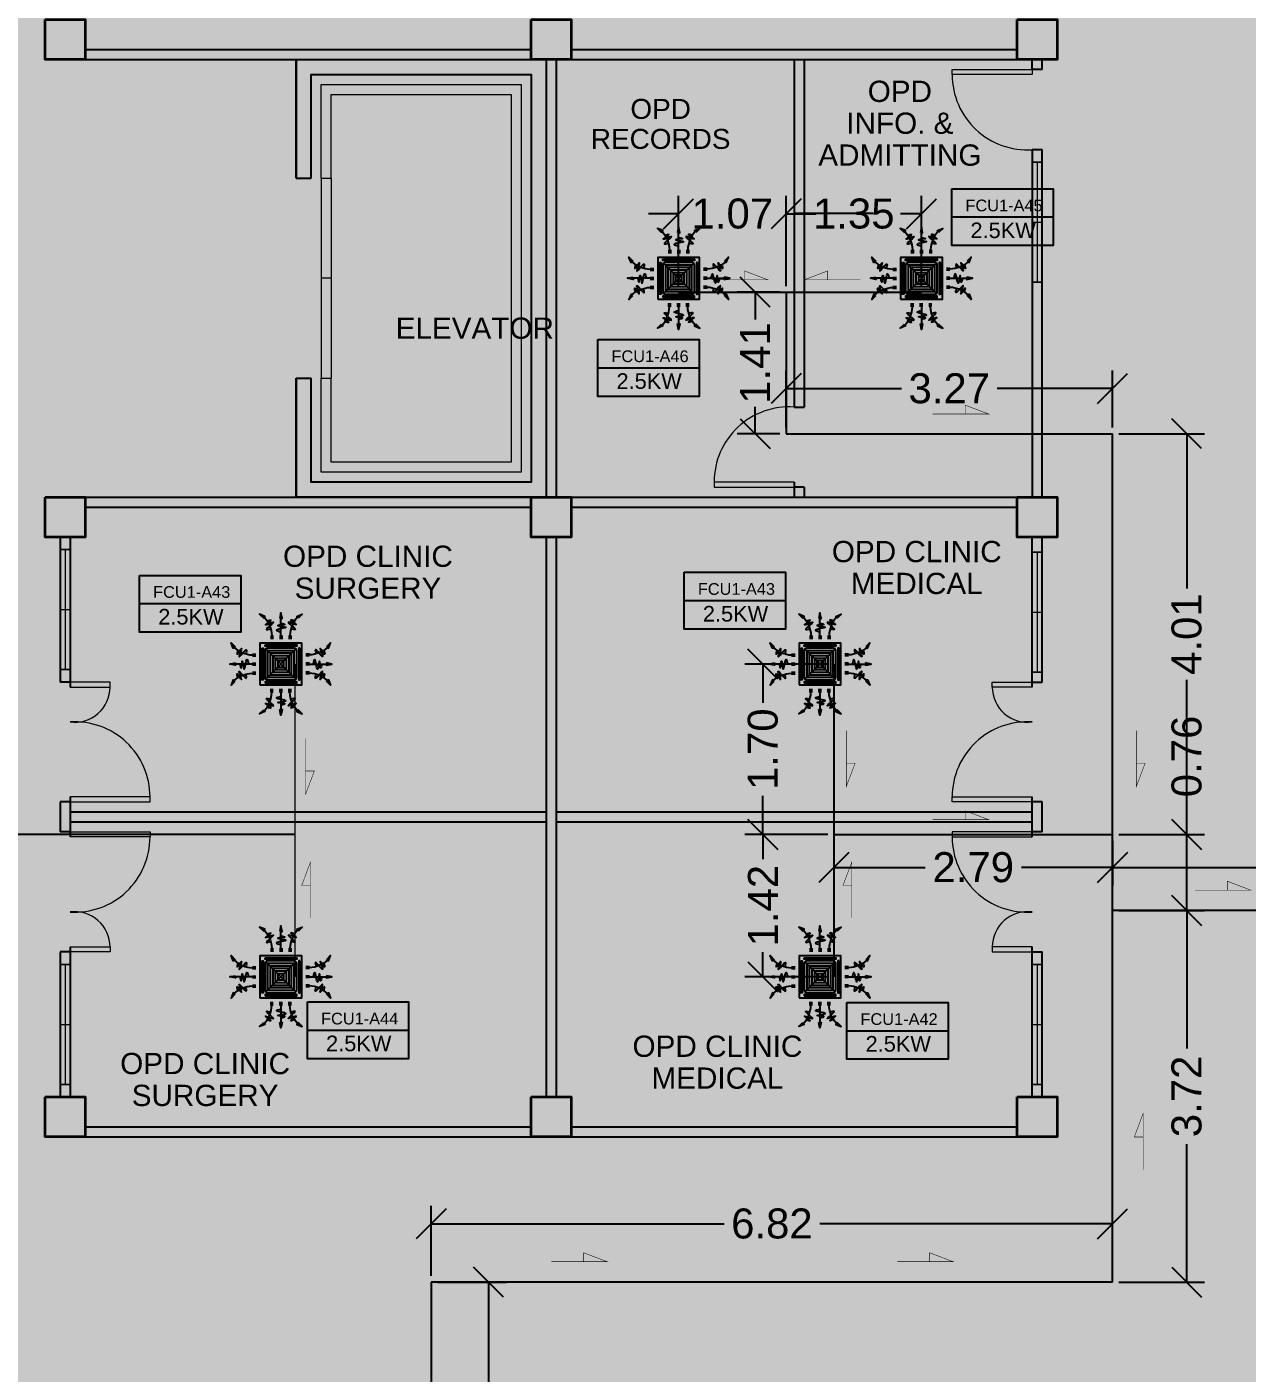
# Model space of a CAD drawing. Header units: millimetres. Extents: x -60 to 576, y -39 to 287.
# Drawn here: x 150.15 to 162.36, y 113.23 to 126.69 of the extents above; entities that cross this region are included whole.
import ezdxf

# ---------------------------------------------------------------- set-up
doc = ezdxf.new("R2010")
doc.units = ezdxf.units.MM
doc.header["$MEASUREMENT"] = 0
for name, color, linetype in [('AIR', 7, 'Continuous'), ('AIR-00', 7, 'Continuous'), ('AIR-01', 7, 'Continuous'), ('AIR-02', 7, 'Continuous'), ('AIR-04', 7, 'Continuous'), ('DRAIN PIPE', 7, 'Continuous'), ('fcu drain', 7, 'Continuous'), ('label', 7, 'Continuous'), ('Legends', 7, 'Continuous'), ('M-AC-TEXT', 7, 'Continuous')]:
    doc.layers.add(name, color=color, linetype=linetype)
doc.styles.add('ar-dim-axis', font='romans.shx', dxfattribs={"width": 0.8})
doc.styles.add('OIP FONT', font='GOTHIC.TTF', dxfattribs={"height": 150})
doc.styles.get("Standard").update_dxf_attribs({"font": 'arial.ttf'})
doc.styles.add('SWISSLT175', font='swissl.ttf', dxfattribs={"height": 0.175})
doc.dimstyles.new('ar-dim-axis', dxfattribs={"dimtxt": 350, "dimasz": 250, "dimexe": 75, "dimexo": 75, "dimgap": 200, "dimtad": 1, "dimdec": 0, "dimzin": 12, "dimdsep": 46, "dimtxsty": 'ar-dim-axis', "dimblk": 'ARCHTICK', "dimcen": 120, "dimclrd": 11, "dimclre": 8, "dimclrt": 4, "dimadec": 0, "dimazin": 3, "dimtm": 1, "dimtfac": 1, "dimtdec": 0, "dimtix": 1, "dimtmove": 2, "dimatfit": 3, "dimldrblk": 'ARCHTICK', "dimfxl": 1, "dimtolj": 1, "dimtzin": 0, "dimarcsym": 1})
doc.dimstyles.new('Copy of dimension', dxfattribs={"dimtxt": 0.3, "dimasz": 0.3, "dimexe": 0.18, "dimexo": 0.0625, "dimgap": 0.09, "dimtad": 0, "dimzin": 0, "dimdsep": 46, "dimtxsty": 'Standard', "dimblk": 'OBLIQUE', "dimcen": 0.09, "dimclrd": 256, "dimclre": 256, "dimclrt": 256, "dimadec": 0, "dimazin": 0, "dimtfac": 1, "dimtofl": 0, "dimtmove": 0, "dimatfit": 3, "dimldrblk": 'OBLIQUE', "dimfxl": 1, "dimtolj": 1, "dimtzin": 0, "dimarcsym": 0})

# ---------------------------------------------------------------- blocks, each defined once
blk = doc.blocks.new('_ARCHTICK')
at = {"color": 0, "linetype": 'ByBlock', "const_width": 0.15}
blk.add_lwpolyline([(-0.5, -0.5), (0.5, 0.5)], dxfattribs=at)
blk = doc.blocks.new('FCU-13000P (CASSETTE SPLIT)')
at = {"layer": 'AIR-00', "ltscale": 3}
for p, q in [((0, 0.523), (0, 1)), ((-0.193, 0.558), (-0.193, 0.487)), ((-0.162, 0.558), (-0.162, 0.487)), ((-0.016, 0.558), (-0.016, 0.487)), ((0.016, 0.558), (0.016, 0.487)), ((0.162, 0.558), (0.162, 0.487)), ((0.193, 0.558), (0.193, 0.487)), ((-0.523, 0), (-1, 0)), ((-0.558, 0.193), (-0.487, 0.193)), ((-0.558, 0.162), (-0.487, 0.162)), ((-0.558, 0.016), (-0.487, 0.016)), ((0.558, 0.193), (0.487, 0.193)), ((0.558, 0.162), (0.487, 0.162)), ((0.558, 0.016), (0.487, 0.016)), ((0.523, 0), (1, 0)), ((-0.558, -0.016), (-0.487, -0.016)), ((-0.558, -0.162), (-0.487, -0.162)), ((-0.558, -0.193), (-0.487, -0.193)), ((0.558, -0.016), (0.487, -0.016)), ((0.558, -0.162), (0.487, -0.162)), ((0.558, -0.193), (0.487, -0.193)), ((-0.193, -0.558), (-0.193, -0.487)), ((-0.162, -0.558), (-0.162, -0.487)), ((-0.016, -0.558), (-0.016, -0.487)), ((0, -0.523), (0, -1)), ((0.016, -0.558), (0.016, -0.487)), ((0.162, -0.558), (0.162, -0.487)), ((0.193, -0.558), (0.193, -0.487))]:
    blk.add_line(p, q, dxfattribs=at)
at = {"layer": 'AIR-00'}
for p, q in [((0.295, -0.295), (-0.295, 0.295)), ((0.295, 0.295), (-0.295, -0.295))]:
    blk.add_line(p, q, dxfattribs=at)
at = {"layer": 'AIR-00', "ltscale": 3}
for points in [[(-0.335, 0.895), (-0.311, 0.932), (-0.416, 0.973)], [(-0.022, 0.89), (0.022, 0.89), (0, 1)], [(0.335, 0.895), (0.311, 0.932), (0.416, 0.973)], [(-0.895, 0.335), (-0.932, 0.311), (-0.973, 0.416)], [(0.895, 0.335), (0.932, 0.311), (0.973, 0.416)], [(-0.89, 0.022), (-0.89, -0.022), (-1, 0)], [(0.89, 0.022), (0.89, -0.022), (1, 0)], [(-0.895, -0.335), (-0.932, -0.311), (-0.973, -0.416)], [(0.895, -0.335), (0.932, -0.311), (0.973, -0.416)], [(-0.335, -0.895), (-0.311, -0.932), (-0.416, -0.973)], [(-0.022, -0.89), (0.022, -0.89), (0, -1)], [(0.335, -0.895), (0.311, -0.932), (0.416, -0.973)]]:
    blk.add_lwpolyline(points, close=True, dxfattribs=at)
at = {"layer": 'AIR-00'}
for points in [[(-0.323, 0.914, -0.171809), (-0.178, 0.558), (-0.178, 0.522)], [(0.323, 0.914, 0.171809), (0.178, 0.558), (0.178, 0.522)], [(-0.914, 0.323, 0.171809), (-0.558, 0.178), (-0.522, 0.178)], [(0.914, 0.323, -0.171809), (0.558, 0.178), (0.522, 0.178)], [(-0.914, -0.323, -0.171809), (-0.558, -0.178), (-0.522, -0.178)], [(0.914, -0.323, 0.171809), (0.558, -0.178), (0.522, -0.178)], [(-0.323, -0.914, 0.171809), (-0.178, -0.558), (-0.178, -0.522)], [(0.323, -0.914, -0.171809), (0.178, -0.558), (0.178, -0.522)]]:
    blk.add_lwpolyline(points, format="xyb", dxfattribs=at)
for points in [[(-0.26, -0.26), (0.26, -0.26), (0.26, 0.26), (-0.26, 0.26)], [(-0.21, -0.21), (0.21, -0.21), (0.21, 0.21), (-0.21, 0.21)], [(-0.16, -0.16), (0.16, -0.16), (0.16, 0.16), (-0.16, 0.16)], [(-0.11, -0.11), (0.11, -0.11), (0.11, 0.11), (-0.11, 0.11)], [(-0.06, -0.06), (0.06, -0.06), (0.06, 0.06), (-0.06, 0.06)]]:
    blk.add_lwpolyline(points, close=True, dxfattribs=at)
at = {"layer": 'AIR-00', "ltscale": 3}
for points in [[(-0.268, 0.84), (-0.231, 0.852), (-0.134, 0.882), (-0.422, 0.704), (0.005, 0.903), (-0.358, 0.645), (-0.239, 0.678), (-0.199, 0.69)], [(0.268, 0.84), (0.231, 0.852), (0.134, 0.882), (0.422, 0.704), (-0.005, 0.903), (0.358, 0.645), (0.239, 0.678), (0.199, 0.69)], [(-0.84, 0.268), (-0.852, 0.231), (-0.882, 0.134), (-0.704, 0.422), (-0.903, -0.005), (-0.645, 0.358), (-0.678, 0.239), (-0.69, 0.199)], [(0.84, 0.268), (0.852, 0.231), (0.882, 0.134), (0.704, 0.422), (0.903, -0.005), (0.645, 0.358), (0.678, 0.239), (0.69, 0.199)], [(-0.84, -0.268), (-0.852, -0.231), (-0.882, -0.134), (-0.704, -0.422), (-0.903, 0.005), (-0.645, -0.358), (-0.678, -0.239), (-0.69, -0.199)], [(0.84, -0.268), (0.852, -0.231), (0.882, -0.134), (0.704, -0.422), (0.903, 0.005), (0.645, -0.358), (0.678, -0.239), (0.69, -0.199)], [(-0.268, -0.84), (-0.231, -0.852), (-0.134, -0.882), (-0.422, -0.704), (0.005, -0.903), (-0.358, -0.645), (-0.239, -0.678), (-0.199, -0.69)], [(0.268, -0.84), (0.231, -0.852), (0.134, -0.882), (0.422, -0.704), (-0.005, -0.903), (0.358, -0.645), (0.239, -0.678), (0.199, -0.69)]]:
    blk.add_open_spline(points, degree=3, knots=[0.0032834, 0.0032834, 0.0032834, 0.0032834, 0.0712567, 0.1924075, 0.3347111, 0.5062145, 0.5813292, 0.5813292, 0.5813292, 0.5813292], dxfattribs=at)
for points in [[(0, 0.8), (0.077, 0.776), (-0.058, 0.755), (0.098, 0.718), (-0.087, 0.663), (0, 0.631)], [(-0.8, 0), (-0.776, -0.077), (-0.755, 0.058), (-0.718, -0.098), (-0.663, 0.087), (-0.631, 0)], [(0.8, 0), (0.776, -0.077), (0.755, 0.058), (0.718, -0.098), (0.663, 0.087), (0.631, 0)], [(0, -0.8), (0.077, -0.776), (-0.058, -0.755), (0.098, -0.718), (-0.087, -0.663), (0, -0.631)]]:
    blk.add_spline(points, degree=3, dxfattribs=at)
for points in [[(-0.416, 0.973), (-0.335, 0.895), (-0.311, 0.932)], [(0, 1), (-0.022, 0.89), (0.022, 0.89)], [(0.416, 0.973), (0.335, 0.895), (0.311, 0.932)], [(-0.973, 0.416), (-0.895, 0.335), (-0.932, 0.311)], [(0.973, 0.416), (0.895, 0.335), (0.932, 0.311)], [(-1, 0), (-0.89, 0.022), (-0.89, -0.022)], [(1, 0), (0.89, 0.022), (0.89, -0.022)], [(-0.973, -0.416), (-0.895, -0.335), (-0.932, -0.311)], [(0.973, -0.416), (0.895, -0.335), (0.932, -0.311)], [(-0.416, -0.973), (-0.335, -0.895), (-0.311, -0.932)], [(0, -1), (-0.022, -0.89), (0.022, -0.89)], [(0.416, -0.973), (0.335, -0.895), (0.311, -0.932)]]:
    blk.add_solid(points, dxfattribs=at)
at = {"layer": 'AIR-01'}
for points in [[(-0.373, 0.31), (-0.348, 0.31), (-0.348, -0.31), (-0.373, -0.31)], [(-0.31, 0.372), (0.31, 0.372), (0.31, 0.348), (-0.31, 0.348)], [(0.372, 0.31), (0.348, 0.31), (0.348, -0.31), (0.372, -0.31)], [(-0.31, -0.373), (0.31, -0.373), (0.31, -0.348), (-0.31, -0.348)]]:
    blk.add_lwpolyline(points, close=True, dxfattribs=at)
at = {"layer": 'AIR-02'}
blk.add_lwpolyline([(-0.26, -0.31), (0.26, -0.31, 0.414214), (0.31, -0.26), (0.31, 0.26, 0.414214), (0.26, 0.31), (-0.26, 0.31, 0.414214), (-0.31, 0.26), (-0.31, -0.26, 0.414214)], format="xyb", close=True, dxfattribs=at)
at = {"layer": 'AIR-04'}
blk.add_lwpolyline([(-0.41, -0.41), (0.41, -0.41), (0.41, 0.41), (-0.41, 0.41)], close=True, dxfattribs=at)
blk = doc.blocks.new('_Oblique')
at = {"color": 0, "linetype": 'ByBlock', "lineweight": -2}
blk.add_line((-0.5, -0.5), (0.5, 0.5), dxfattribs=at)
blk = doc.blocks.new('*D61')
at = {"lineweight": -2, "transparency": 16777216}
for p, q in [((154.26, 114.136), (154.951, 114.136)), ((154.771, 114.136), (154.771, 112.913)), ((154.771, 110.732), (154.771, 111.955)), ((154.26, 110.732), (154.951, 110.732))]:
    blk.add_line(p, q, dxfattribs=at)
at = {"layer": 'Defpoints', "color": 0, "transparency": 16777216}
for p in [(154.197, 114.136), (154.771, 114.136), (154.197, 110.732)]:
    blk.add_point(p, dxfattribs=at)
at = {"lineweight": -2, "transparency": 16777216, "xscale": 0.3, "yscale": 0.3, "zscale": 0.3}
for p, rotation in [((154.771, 114.136), 90), ((154.771, 110.732), 270)]:
    blk.add_blockref('_Oblique', p, dxfattribs=dict(at, rotation=rotation))
at = {"transparency": 16777216, "insert": (154.771, 112.434), "char_height": 0.3, "attachment_point": 5, "rotation": 90}
blk.add_mtext('\\A1;3.40', dxfattribs=at)
blk = doc.blocks.new('*D62')
at = {"lineweight": -2, "transparency": 16777216}
for p, q in [((154.197, 114.199), (154.197, 114.902)), ((161.013, 114.199), (161.013, 114.902)), ((154.197, 114.722), (157.126, 114.722)), ((161.013, 114.722), (158.084, 114.722))]:
    blk.add_line(p, q, dxfattribs=at)
at = {"layer": 'Defpoints', "color": 0, "transparency": 16777216}
for p in [(161.013, 114.722), (154.197, 114.136), (161.013, 114.136)]:
    blk.add_point(p, dxfattribs=at)
at = {"lineweight": -2, "transparency": 16777216, "xscale": 0.3, "yscale": 0.3, "zscale": 0.3, "rotation": 180}
blk.add_blockref('_Oblique', (154.197, 114.722), dxfattribs=at)
at = {"lineweight": -2, "transparency": 16777216, "xscale": 0.3, "yscale": 0.3, "zscale": 0.3}
blk.add_blockref('_Oblique', (161.013, 114.722), dxfattribs=at)
at = {"transparency": 16777216, "insert": (157.605, 114.722), "char_height": 0.3, "attachment_point": 5}
blk.add_mtext('\\A1;6.82', dxfattribs=at)
blk = doc.blocks.new('*D63')
at = {"lineweight": -2, "transparency": 16777216}
for p, q in [((161.075, 117.854), (161.934, 117.854)), ((161.754, 117.854), (161.754, 116.473)), ((161.754, 114.136), (161.754, 115.517)), ((161.075, 114.136), (161.934, 114.136))]:
    blk.add_line(p, q, dxfattribs=at)
at = {"layer": 'Defpoints', "color": 0, "transparency": 16777216}
for p in [(161.013, 117.854), (161.754, 117.854), (161.013, 114.136)]:
    blk.add_point(p, dxfattribs=at)
at = {"lineweight": -2, "transparency": 16777216, "xscale": 0.3, "yscale": 0.3, "zscale": 0.3}
for p, rotation in [((161.754, 117.854), 90), ((161.754, 114.136), 270)]:
    blk.add_blockref('_Oblique', p, dxfattribs=dict(at, rotation=rotation))
at = {"transparency": 16777216, "insert": (161.754, 115.995), "char_height": 0.3, "attachment_point": 5, "rotation": 90}
blk.add_mtext('\\A1;3.72', dxfattribs=at)
blk = doc.blocks.new('*D64')
at = {"lineweight": -2, "transparency": 16777216}
for p, q in [((161.013, 117.916), (161.013, 118.466)), ((166.305, 117.916), (166.305, 118.466)), ((161.013, 118.286), (163.179, 118.286)), ((166.305, 118.286), (164.139, 118.286))]:
    blk.add_line(p, q, dxfattribs=at)
at = {"layer": 'Defpoints', "color": 0, "transparency": 16777216}
for p in [(166.305, 118.286), (161.013, 117.854), (166.305, 117.854)]:
    blk.add_point(p, dxfattribs=at)
at = {"lineweight": -2, "transparency": 16777216, "xscale": 0.3, "yscale": 0.3, "zscale": 0.3, "rotation": 180}
blk.add_blockref('_Oblique', (161.013, 118.286), dxfattribs=at)
at = {"lineweight": -2, "transparency": 16777216, "xscale": 0.3, "yscale": 0.3, "zscale": 0.3}
blk.add_blockref('_Oblique', (166.305, 118.286), dxfattribs=at)
at = {"transparency": 16777216, "insert": (163.659, 118.286), "char_height": 0.3, "attachment_point": 5}
blk.add_mtext('\\A1;5.29', dxfattribs=at)
blk = doc.blocks.new('*D65')
at = {"lineweight": -2, "transparency": 16777216}
for p, q in [((161.754, 118.615), (161.754, 118.915)), ((161.075, 118.615), (161.934, 118.615)), ((161.754, 117.854), (161.754, 118.615)), ((161.075, 117.854), (161.934, 117.854))]:
    blk.add_line(p, q, dxfattribs=at)
at = {"layer": 'Defpoints', "color": 0, "transparency": 16777216}
for p in [(161.013, 118.615), (161.754, 118.615), (161.013, 117.854)]:
    blk.add_point(p, dxfattribs=at)
at = {"lineweight": -2, "transparency": 16777216, "xscale": 0.3, "yscale": 0.3, "zscale": 0.3}
for p, rotation in [((161.754, 118.615), 90), ((161.754, 117.854), 270)]:
    blk.add_blockref('_Oblique', p, dxfattribs=dict(at, rotation=rotation))
at = {"transparency": 16777216, "insert": (161.754, 119.395), "char_height": 0.3, "attachment_point": 5, "rotation": 90}
blk.add_mtext('\\A1;0.76', dxfattribs=at)
blk = doc.blocks.new('*D66')
at = {"lineweight": -2, "transparency": 16777216}
for p, q in [((161.075, 122.624), (161.934, 122.624)), ((161.754, 122.624), (161.754, 121.076)), ((161.754, 118.615), (161.754, 120.163)), ((161.075, 118.615), (161.934, 118.615))]:
    blk.add_line(p, q, dxfattribs=at)
at = {"layer": 'Defpoints', "color": 0, "transparency": 16777216}
for p in [(161.013, 122.624), (161.754, 122.624), (161.013, 118.615)]:
    blk.add_point(p, dxfattribs=at)
at = {"lineweight": -2, "transparency": 16777216, "xscale": 0.3, "yscale": 0.3, "zscale": 0.3}
for p, rotation in [((161.754, 122.624), 90), ((161.754, 118.615), 270)]:
    blk.add_blockref('_Oblique', p, dxfattribs=dict(at, rotation=rotation))
at = {"transparency": 16777216, "insert": (161.754, 120.619), "char_height": 0.3, "attachment_point": 5, "rotation": 90}
blk.add_mtext('\\A1;4.01', dxfattribs=at)
blk = doc.blocks.new('*D67')
at = {"lineweight": -2, "transparency": 16777216}
for p, q in [((158.226, 118.553), (158.226, 118.106)), ((161.013, 118.553), (161.013, 118.106)), ((158.226, 118.286), (159.137, 118.286)), ((161.013, 118.286), (160.102, 118.286))]:
    blk.add_line(p, q, dxfattribs=at)
at = {"layer": 'Defpoints', "color": 0, "transparency": 16777216}
for p in [(158.226, 118.615), (161.013, 118.615), (158.226, 118.286)]:
    blk.add_point(p, dxfattribs=at)
at = {"lineweight": -2, "transparency": 16777216, "xscale": 0.3, "yscale": 0.3, "zscale": 0.3, "rotation": 180}
blk.add_blockref('_Oblique', (158.226, 118.286), dxfattribs=at)
at = {"lineweight": -2, "transparency": 16777216, "xscale": 0.3, "yscale": 0.3, "zscale": 0.3}
blk.add_blockref('_Oblique', (161.013, 118.286), dxfattribs=at)
at = {"transparency": 16777216, "insert": (159.619, 118.286), "char_height": 0.3, "attachment_point": 5}
blk.add_mtext('\\A1;2.79', dxfattribs=at)
blk = doc.blocks.new('*D68')
at = {"lineweight": -2, "transparency": 16777216}
for p, q in [((158.164, 118.615), (157.335, 118.615)), ((157.515, 118.615), (157.515, 118.367)), ((157.515, 117.191), (157.515, 117.439)), ((158.164, 117.191), (157.335, 117.191))]:
    blk.add_line(p, q, dxfattribs=at)
at = {"layer": 'Defpoints', "color": 0, "transparency": 16777216}
for p in [(157.515, 118.615), (158.226, 118.615), (158.226, 117.191)]:
    blk.add_point(p, dxfattribs=at)
at = {"lineweight": -2, "transparency": 16777216, "xscale": 0.3, "yscale": 0.3, "zscale": 0.3}
for p, rotation in [((157.515, 118.615), 90), ((157.515, 117.191), 270)]:
    blk.add_blockref('_Oblique', p, dxfattribs=dict(at, rotation=rotation))
at = {"transparency": 16777216, "insert": (157.515, 117.903), "char_height": 0.3, "attachment_point": 5, "rotation": 90}
blk.add_mtext('\\A1;1.42', dxfattribs=at)
blk = doc.blocks.new('*D69')
at = {"lineweight": -2, "transparency": 16777216}
for p, q in [((158.164, 120.32), (157.335, 120.32)), ((157.515, 120.32), (157.515, 119.933)), ((157.515, 118.615), (157.515, 119.003)), ((158.164, 118.615), (157.335, 118.615))]:
    blk.add_line(p, q, dxfattribs=at)
at = {"layer": 'Defpoints', "color": 0, "transparency": 16777216}
for p in [(157.515, 120.32), (158.226, 120.32), (158.226, 118.615)]:
    blk.add_point(p, dxfattribs=at)
at = {"lineweight": -2, "transparency": 16777216, "xscale": 0.3, "yscale": 0.3, "zscale": 0.3}
for p, rotation in [((157.515, 120.32), 90), ((157.515, 118.615), 270)]:
    blk.add_blockref('_Oblique', p, dxfattribs=dict(at, rotation=rotation))
at = {"transparency": 16777216, "insert": (157.515, 119.468), "char_height": 0.3, "attachment_point": 5, "rotation": 90}
blk.add_mtext('\\A1;1.70', dxfattribs=at)
blk = doc.blocks.new('*D98')
at = {"lineweight": -2, "transparency": 16777216}
for p, q in [((157.746, 122.686), (157.746, 123.256)), ((161.013, 122.686), (161.013, 123.256)), ((157.746, 123.076), (158.9, 123.076)), ((161.013, 123.076), (159.859, 123.076))]:
    blk.add_line(p, q, dxfattribs=at)
at = {"layer": 'Defpoints', "color": 0, "transparency": 16777216}
for p in [(157.746, 123.076), (157.746, 122.624), (161.013, 122.624)]:
    blk.add_point(p, dxfattribs=at)
at = {"lineweight": -2, "transparency": 16777216, "xscale": 0.3, "yscale": 0.3, "zscale": 0.3, "rotation": 180}
blk.add_blockref('_Oblique', (157.746, 123.076), dxfattribs=at)
at = {"lineweight": -2, "transparency": 16777216, "xscale": 0.3, "yscale": 0.3, "zscale": 0.3}
blk.add_blockref('_Oblique', (161.013, 123.076), dxfattribs=at)
at = {"transparency": 16777216, "insert": (159.379, 123.076), "char_height": 0.3, "attachment_point": 5}
blk.add_mtext('\\A1;3.27', dxfattribs=at)
blk = doc.blocks.new('*D99')
at = {"lineweight": -2, "transparency": 16777216}
for p, q in [((157.684, 124.038), (157.257, 124.038)), ((157.437, 124.038), (157.437, 123.767)), ((157.437, 122.624), (157.437, 122.894)), ((157.684, 122.624), (157.257, 122.624))]:
    blk.add_line(p, q, dxfattribs=at)
at = {"layer": 'Defpoints', "color": 0, "transparency": 16777216}
for p in [(157.437, 124.038), (157.746, 124.038), (157.746, 122.624)]:
    blk.add_point(p, dxfattribs=at)
at = {"lineweight": -2, "transparency": 16777216, "xscale": 0.3, "yscale": 0.3, "zscale": 0.3}
for p, rotation in [((157.437, 124.038), 90), ((157.437, 122.624), 270)]:
    blk.add_blockref('_Oblique', p, dxfattribs=dict(at, rotation=rotation))
at = {"transparency": 16777216, "insert": (157.437, 123.331), "char_height": 0.3, "attachment_point": 5, "rotation": 90}
blk.add_mtext('\\A1;1.41', dxfattribs=at)
blk = doc.blocks.new('*D100')
at = {"lineweight": -2, "transparency": 16777216}
for p, q in [((156.672, 124.107), (156.672, 125.004)), ((157.746, 124.1), (157.746, 125.004)), ((156.672, 124.824), (156.372, 124.824)), ((157.746, 124.824), (158.046, 124.824))]:
    blk.add_line(p, q, dxfattribs=at)
at = {"layer": 'Defpoints', "color": 0, "transparency": 16777216}
for p in [(156.672, 124.824), (156.672, 124.045), (157.746, 124.038)]:
    blk.add_point(p, dxfattribs=at)
at = {"lineweight": -2, "transparency": 16777216, "xscale": 0.3, "yscale": 0.3, "zscale": 0.3}
blk.add_blockref('_Oblique', (156.672, 124.824), dxfattribs=at)
at = {"lineweight": -2, "transparency": 16777216, "xscale": 0.3, "yscale": 0.3, "zscale": 0.3, "rotation": 180}
blk.add_blockref('_Oblique', (157.746, 124.824), dxfattribs=at)
at = {"transparency": 16777216, "insert": (157.209, 124.824), "char_height": 0.3, "attachment_point": 5}
blk.add_mtext('\\A1;1.07', dxfattribs=at)
blk = doc.blocks.new('*D101')
at = {"lineweight": -2, "transparency": 16777216}
for p, q in [((157.746, 124.1), (157.746, 125.004)), ((159.101, 124.107), (159.101, 125.004)), ((157.746, 124.824), (157.957, 124.824)), ((159.101, 124.824), (158.89, 124.824))]:
    blk.add_line(p, q, dxfattribs=at)
at = {"layer": 'Defpoints', "color": 0, "transparency": 16777216}
for p in [(159.101, 124.824), (157.746, 124.038), (159.101, 124.045)]:
    blk.add_point(p, dxfattribs=at)
at = {"lineweight": -2, "transparency": 16777216, "xscale": 0.3, "yscale": 0.3, "zscale": 0.3, "rotation": 180}
blk.add_blockref('_Oblique', (157.746, 124.824), dxfattribs=at)
at = {"lineweight": -2, "transparency": 16777216, "xscale": 0.3, "yscale": 0.3, "zscale": 0.3}
blk.add_blockref('_Oblique', (159.101, 124.824), dxfattribs=at)
at = {"transparency": 16777216, "insert": (158.424, 124.824), "char_height": 0.3, "attachment_point": 5}
blk.add_mtext('\\A1;1.35', dxfattribs=at)

msp = doc.modelspace()

# ---------------------------------------------------------------- linework, layer by layer
at = {"color": 8, "lineweight": 25}
for p, q in [((150.734, 126.465), (155.196, 126.465)), ((155.596, 126.465), (160.059, 126.465)), ((150.734, 126.365), (160.059, 126.365)), ((152.846, 126.365), (152.846, 125.178)), ((155.346, 126.365), (155.346, 121.99)), ((155.446, 126.365), (155.446, 121.99)), ((155.596, 126.365), (160.059, 126.365)), ((157.828, 126.365), (157.828, 122.89)), ((157.928, 126.365), (157.928, 122.89)), ((160.209, 126.265), (160.209, 126.365)), ((160.309, 126.265), (160.309, 126.365)), ((160.309, 126.265), (160.209, 126.265)), ((160.209, 125.465), (160.209, 121.99)), ((160.209, 125.465), (160.309, 125.465)), ((160.309, 121.99), (160.309, 125.465)), ((152.846, 125.178), (152.996, 125.178)), ((152.846, 123.178), (152.846, 121.99)), ((152.846, 123.178), (152.996, 123.178)), ((157.828, 122.89), (157.928, 122.89)), ((157.828, 122.14), (157.828, 121.99)), ((150.734, 121.99), (160.059, 121.99)), ((157.928, 122.09), (157.828, 122.09)), ((157.928, 122.09), (157.928, 121.99)), ((150.734, 121.89), (155.196, 121.89)), ((155.596, 121.89), (160.059, 121.89)), ((150.484, 121.59), (150.484, 120.14)), ((150.584, 121.59), (150.584, 120.09)), ((155.346, 121.59), (155.346, 115.99)), ((155.446, 121.59), (155.446, 115.99)), ((160.209, 120.09), (160.209, 121.59)), ((160.309, 120.14), (160.309, 121.59)), ((150.584, 120.14), (150.484, 120.14)), ((160.209, 120.14), (160.309, 120.14)), ((150.484, 118.94), (150.484, 118.64)), ((150.584, 118.94), (150.484, 118.94)), ((150.584, 118.99), (150.584, 118.59)), ((160.209, 118.59), (160.209, 118.99)), ((160.309, 118.94), (160.209, 118.94)), ((160.309, 118.64), (160.309, 118.94)), ((150.584, 118.84), (155.346, 118.84)), ((155.446, 118.84), (160.209, 118.84)), ((150.584, 118.64), (150.484, 118.64)), ((150.584, 118.74), (155.346, 118.74)), ((155.446, 118.74), (160.209, 118.74)), ((160.309, 118.64), (160.209, 118.64)), ((150.484, 117.44), (150.484, 115.99)), ((150.584, 117.44), (150.484, 117.44)), ((150.584, 117.49), (150.584, 115.99)), ((160.209, 115.99), (160.209, 117.49)), ((160.209, 117.44), (160.309, 117.44)), ((160.309, 115.99), (160.309, 117.44)), ((150.734, 115.69), (155.196, 115.69)), ((155.596, 115.69), (160.059, 115.69)), ((150.734, 115.59), (155.196, 115.59)), ((155.596, 115.59), (160.059, 115.59))]:
    msp.add_line(p, q, dxfattribs=at)
at = {"color": 8, "linetype": 'ByBlock', "lineweight": 9}
for p, q in [((160.309, 125.338), (160.209, 125.338)), ((160.209, 125.338), (160.209, 124.138)), ((160.259, 125.338), (160.259, 124.138)), ((160.309, 124.738), (160.309, 125.338)), ((160.209, 124.738), (160.309, 124.738)), ((160.209, 124.138), (160.309, 124.138)), ((150.584, 121.465), (150.484, 121.465)), ((150.484, 121.465), (150.484, 120.265)), ((150.534, 121.465), (150.534, 120.265)), ((150.584, 120.865), (150.584, 121.465)), ((160.309, 121.44), (160.209, 121.44)), ((160.209, 121.44), (160.209, 120.24)), ((160.259, 121.44), (160.259, 120.24)), ((160.309, 120.84), (160.309, 121.44)), ((150.484, 120.865), (150.584, 120.865)), ((160.209, 120.84), (160.309, 120.84)), ((150.484, 120.265), (150.584, 120.265)), ((160.209, 120.24), (160.309, 120.24)), ((150.584, 117.315), (150.484, 117.315)), ((150.484, 117.315), (150.484, 116.115)), ((150.534, 117.315), (150.534, 116.115)), ((150.584, 116.715), (150.584, 117.315)), ((160.309, 117.315), (160.209, 117.315)), ((160.209, 117.315), (160.209, 116.115)), ((160.259, 117.315), (160.259, 116.115)), ((160.309, 116.715), (160.309, 117.315)), ((150.484, 116.715), (150.584, 116.715)), ((160.209, 116.715), (160.309, 116.715)), ((150.484, 116.115), (150.584, 116.115)), ((160.209, 116.115), (160.309, 116.115))]:
    msp.add_line(p, q, dxfattribs=at)
at = {"color": 8, "lineweight": 9}
for p, q in [((153.096, 125.178), (153.196, 125.178)), ((153.096, 125.178), (153.096, 123.178)), ((153.196, 125.178), (153.196, 123.178)), ((153.196, 124.178), (153.096, 124.178)), ((153.096, 123.178), (153.196, 123.178))]:
    msp.add_line(p, q, dxfattribs=at)
at = {"color": 7}
msp.add_line((160.417, 124.789), (159.404, 124.789), dxfattribs=at)
at = {"color": 8, "lineweight": 9, "ltscale": 0.4}
for p, q in [((155.346, 119.939), (155.346, 120.429)), ((155.446, 119.939), (155.446, 120.429)), ((155.346, 117.122), (155.346, 117.612)), ((155.446, 117.122), (155.446, 117.612))]:
    msp.add_line(p, q, dxfattribs=at)
at = {"color": 8, "lineweight": 35}
for points in [[(150.334, 126.765), (150.734, 126.765), (150.734, 126.365), (150.334, 126.365)], [(155.196, 126.765), (155.596, 126.765), (155.596, 126.365), (155.196, 126.365)], [(160.059, 126.765), (160.459, 126.765), (160.459, 126.365), (160.059, 126.365)], [(150.334, 121.99), (150.734, 121.99), (150.734, 121.59), (150.334, 121.59)], [(155.196, 121.99), (155.596, 121.99), (155.596, 121.59), (155.196, 121.59)], [(160.059, 121.99), (160.459, 121.99), (160.459, 121.59), (160.059, 121.59)], [(150.334, 115.99), (150.734, 115.99), (150.734, 115.59), (150.334, 115.59)], [(155.196, 115.99), (155.596, 115.99), (155.596, 115.59), (155.196, 115.59)], [(160.059, 115.99), (160.459, 115.99), (160.459, 115.59), (160.059, 115.59)]]:
    msp.add_lwpolyline(points, close=True, dxfattribs=at)
at = {"color": 8, "lineweight": 25}
for points in [[(152.846, 125.178), (152.846, 126.365), (155.346, 126.365), (155.346, 121.99), (152.846, 121.99), (152.846, 123.178)], [(152.996, 125.178), (152.996, 126.215), (155.196, 126.215), (155.196, 122.14), (152.996, 122.14), (152.996, 123.178)]]:
    msp.add_lwpolyline(points, dxfattribs=at)
at = {"color": 8, "lineweight": 13, "ltscale": 0.03}
for points in [[(160.209, 126.265), (160.209, 126.215), (159.409, 126.215), (159.409, 126.265)], [(157.828, 122.09), (157.828, 122.14), (157.028, 122.14), (157.028, 122.09)], [(150.584, 120.14), (150.584, 120.09), (150.984, 120.09), (150.984, 120.14)], [(160.209, 120.14), (160.209, 120.09), (159.809, 120.09), (159.809, 120.14)], [(150.584, 118.99), (150.584, 118.94), (151.384, 118.94), (151.384, 118.99)], [(160.209, 118.99), (160.209, 118.94), (159.409, 118.94), (159.409, 118.99)], [(150.584, 118.59), (150.584, 118.64), (151.384, 118.64), (151.384, 118.59)], [(160.209, 118.59), (160.209, 118.64), (159.409, 118.64), (159.409, 118.59)], [(150.584, 117.44), (150.584, 117.49), (150.984, 117.49), (150.984, 117.44)], [(160.209, 117.44), (160.209, 117.49), (159.809, 117.49), (159.809, 117.44)]]:
    msp.add_lwpolyline(points, close=True, dxfattribs=at)
at = {"color": 8, "lineweight": 9}
for points in [[(153.096, 125.178), (153.096, 126.115), (155.096, 126.115), (155.096, 122.24), (153.096, 122.24), (153.096, 123.178)], [(153.196, 125.178), (153.196, 126.015), (154.996, 126.015), (154.996, 122.34), (153.196, 122.34), (153.196, 123.178)]]:
    msp.add_lwpolyline(points, dxfattribs=at)
for points in [[(160.209, 125.338), (160.309, 125.338), (160.309, 124.138), (160.209, 124.138)], [(150.484, 121.465), (150.584, 121.465), (150.584, 120.265), (150.484, 120.265)], [(160.209, 121.44), (160.309, 121.44), (160.309, 120.24), (160.209, 120.24)], [(150.484, 117.315), (150.584, 117.315), (150.584, 116.115), (150.484, 116.115)], [(160.209, 117.315), (160.309, 117.315), (160.309, 116.115), (160.209, 116.115)]]:
    msp.add_lwpolyline(points, close=True, dxfattribs=at)
at = {"color": 8, "lineweight": 13, "ltscale": 0.03}
for centre, radius, start, end in [((160.16, 126.215), 0.752, 180, 273.6952), ((157.779, 122.14), 0.752, 86.3048, 180), ((150.631, 120.09), 0.353, 262.3719, 0), ((160.162, 120.09), 0.353, 180, 277.6281), ((150.632, 118.99), 0.752, 0, 93.6952), ((160.16, 118.99), 0.752, 86.3048, 180), ((150.632, 118.59), 0.752, 266.3048, 0), ((160.16, 118.59), 0.752, 180, 273.6952), ((150.631, 117.49), 0.353, 0, 97.6281), ((160.162, 117.49), 0.353, 82.3719, 180)]:
    msp.add_arc(centre, radius, start, end, dxfattribs=at)
at = {"layer": 'DRAIN PIPE', "color": 7, "linetype": 'Continuous', "const_width": 0.005}
for points in [[(157.005, 124.163), (157.565, 124.163), (157.33, 124.252), (157.33, 124.163)], [(158.488, 124.163), (157.928, 124.163), (158.163, 124.252), (158.163, 124.163)], [(159.213, 122.821), (159.773, 122.821), (159.538, 122.909), (159.538, 122.821)], [(152.939, 119.576), (152.939, 119.016), (153.028, 119.25), (152.939, 119.25)], [(158.349, 119.654), (158.349, 119.094), (158.438, 119.329), (158.349, 119.329)], [(161.25, 119.654), (161.25, 119.094), (161.339, 119.329), (161.25, 119.329)], [(159.213, 118.763), (159.773, 118.763), (159.538, 118.852), (159.538, 118.763)], [(152.99, 117.78), (152.99, 118.34), (152.901, 118.105), (152.99, 118.105)], [(158.405, 117.78), (158.405, 118.34), (158.316, 118.105), (158.405, 118.105)], [(161.836, 118.058), (162.396, 118.058), (162.161, 118.147), (162.161, 118.058)], [(161.318, 115.263), (161.318, 115.823), (161.23, 115.589), (161.318, 115.589)], [(155.397, 114.342), (155.957, 114.342), (155.722, 114.431), (155.722, 114.342)], [(158.858, 114.342), (159.418, 114.342), (159.183, 114.431), (159.183, 114.342)]]:
    msp.add_lwpolyline(points, dxfattribs=at)
at = {"layer": 'fcu drain', "linetype": 'Continuous', "lineweight": 25}
msp.add_line((156.672, 124.038), (159.101, 124.038), dxfattribs=at)
at = {"layer": 'fcu drain', "linetype": 'Continuous'}
for p, q in [((157.746, 124.038), (157.746, 122.624)), ((157.746, 122.624), (161.013, 122.624)), ((161.013, 114.136), (161.013, 122.624)), ((158.226, 120.32), (158.226, 117.191)), ((152.833, 118.615), (149.178, 118.615)), ((158.226, 118.615), (161.013, 118.615)), ((166.305, 117.854), (161.013, 117.854)), ((154.197, 114.136), (154.197, 107.763)), ((161.013, 114.136), (154.197, 114.136))]:
    msp.add_line(p, q, dxfattribs=at)
at = {"layer": 'fcu drain', "linetype": 'Continuous', "lineweight": 0}
msp.add_line((152.833, 120.32), (152.833, 117.191), dxfattribs=at)
at = {"layer": 'Legends', "linetype": 'Continuous', "lineweight": 25}
for p, q in [((157.841, 124.829), (158.62, 124.829)), ((155.864, 123.281), (156.876, 123.281)), ((151.279, 120.924), (152.291, 120.924)), ((156.727, 120.954), (157.74, 120.954)), ((152.958, 116.656), (153.971, 116.656)), ((158.355, 116.652), (159.367, 116.652))]:
    msp.add_line(p, q, dxfattribs=at)
at = {"layer": 'Legends'}
for points in [[(159.404, 125.073), (160.417, 125.073), (160.417, 124.505), (159.404, 124.505)], [(155.864, 123.565), (156.876, 123.565), (156.876, 122.997), (155.864, 122.997)], [(151.279, 121.207), (152.291, 121.207), (152.291, 120.64), (151.279, 120.64)], [(156.727, 121.238), (157.74, 121.238), (157.74, 120.67), (156.727, 120.67)], [(152.958, 116.94), (153.971, 116.94), (153.971, 116.372), (152.958, 116.372)], [(158.355, 116.936), (159.367, 116.936), (159.367, 116.368), (158.355, 116.368)]]:
    msp.add_lwpolyline(points, close=True, dxfattribs=at)

# ---------------------------------------------------------------- block references
at = {"layer": 'AIR', "xscale": 0.5113536813550488, "yscale": 0.5113536813550488, "zscale": 0.5113536813550488}
for p in [(156.672, 124.178), (159.101, 124.178), (152.693, 120.32), (158.086, 120.32), (152.693, 117.191), (158.086, 117.191)]:
    msp.add_blockref('FCU-13000P (CASSETTE SPLIT)', p, dxfattribs=at)

# ---------------------------------------------------------------- texts
at = {"layer": 'label', "color": 8, "linetype": 'ByBlock', "lineweight": 9, "ltscale": 0.4, "char_height": 0.2125, "attachment_point": 5, "line_spacing_factor": 0.9, "style": 'SWISSLT175'}
for s, insert in [('OPD\\PINFO. &\\PADMITTING', (158.885, 125.728)), ('OPD CLINIC\\PSURGERY', (153.564, 121.237)), ('OPD CLINIC\\PMEDICAL', (159.054, 121.284)), ('OPD CLINIC\\PMEDICAL', (157.06, 116.336)), ('OPD CLINIC\\PSURGERY', (151.935, 116.163))]:
    msp.add_mtext(s, dxfattribs=dict(at, insert=insert))
at = {"layer": 'label', "color": 8, "linetype": 'ByBlock', "lineweight": 25, "ltscale": 0.4, "insert": (156.492, 125.721), "char_height": 0.2, "attachment_point": 5, "line_spacing_factor": 0.9, "style": 'SWISSLT175'}
msp.add_mtext('OPD\\PRECORDS', dxfattribs=at)
at = {"layer": 'label', "color": 8, "lineweight": 9, "ltscale": 0.4, "insert": (154.633, 123.678), "char_height": 0.2125, "attachment_point": 5, "line_spacing_factor": 0.9, "style": 'SWISSLT175'}
msp.add_mtext('ELEVATOR', dxfattribs=at)
at = {"layer": 'Legends', "linetype": 'Continuous', "lineweight": 25, "attachment_point": 1}
for s, width, insert, char_height in [('FCU1-A45', 0.44811, (159.541, 124.965), 0.117), ('2.5KW', 0.23674, (159.591, 124.736), 0.156), ('FCU1-A46', 0.44811, (156, 123.457), 0.117), ('2.5KW', 0.23674, (156.05, 123.228), 0.156), ('FCU1-A43', 0.44811, (151.415, 121.099), 0.117), ('FCU1-A43', 0.44811, (156.864, 121.129), 0.117), ('2.5KW', 0.23674, (151.466, 120.871), 0.156), ('2.5KW', 0.23674, (156.914, 120.901), 0.156), ('FCU1-A44', 0.44811, (153.095, 116.832), 0.117), ('FCU1-A42', 0.44811, (158.491, 116.827), 0.117), ('2.5KW', 0.23674, (153.145, 116.603), 0.156), ('2.5KW', 0.23674, (158.542, 116.599), 0.156)]:
    msp.add_mtext_dynamic_manual_height_columns(s, width=width, gutter_width=1.011, heights=[0], dxfattribs=dict(at, insert=insert, char_height=char_height))

# ---------------------------------------------------------------- dimensions: what is measured, and where the dimension line sits
for base, p1, p2, picture, middle in [((156.672, 124.824), (157.746, 124.038), (156.672, 124.045), '*D100', (157.209, 124.824)), ((159.1009, 124.8239), (157.7463, 124.0377), (159.1009, 124.0448), '*D101', (158.4236, 124.8239)), ((157.746, 123.076), (161.013, 122.624), (157.746, 122.624), '*D98', (159.379, 123.076)), ((166.305, 118.286), (161.013, 117.854), (166.305, 117.854), '*D64', (163.659, 118.286)), ((161.013, 114.722), (154.197, 114.136), (161.013, 114.136), '*D62', (157.605, 114.722))]:
    dim = msp.add_linear_dim(base=base, p1=p1, p2=p2, dimstyle='Copy of dimension')
    dim.commit()
    dim.dimension.update_dxf_attribs({"geometry": picture, "text_midpoint": middle})
for base, p1, p2, picture, middle in [((157.437, 124.038), (157.746, 122.624), (157.746, 124.038), '*D99', (157.437, 123.331)), ((161.754, 122.624), (161.013, 118.615), (161.013, 122.624), '*D66', (161.754, 120.619)), ((157.5153, 120.3198), (158.2263, 118.6152), (158.2263, 120.3198), '*D69', (157.5153, 119.4675)), ((161.754, 118.615), (161.013, 117.854), (161.013, 118.615), '*D65', (161.754, 119.395)), ((157.515, 118.615), (158.226, 117.191), (158.226, 118.615), '*D68', (157.515, 117.903))]:
    dim = msp.add_linear_dim(base=base, p1=p1, p2=p2, angle=90, dimstyle='Copy of dimension')
    dim.commit()
    dim.dimension.update_dxf_attribs({"geometry": picture, "text_midpoint": middle})
at = {"color": 7}
dim = msp.add_linear_dim(base=(158.226, 118.286), p1=(161.013, 118.615), p2=(158.226, 118.615), dimstyle='Copy of dimension', dxfattribs=at)
dim.commit()
dim.dimension.update_dxf_attribs({"geometry": '*D67', "text_midpoint": (159.619, 118.286)})
for base, p1, p2, picture, middle in [((161.754, 117.854), (161.013, 114.136), (161.013, 117.854), '*D63', (161.754, 115.995)), ((154.771, 114.136), (154.197, 110.732), (154.197, 114.136), '*D61', (154.771, 112.434))]:
    dim = msp.add_linear_dim(base=base, p1=p1, p2=p2, angle=90, dimstyle='Copy of dimension', dxfattribs=at)
    dim.commit()
    dim.dimension.update_dxf_attribs({"geometry": picture, "text_midpoint": middle})

# ---------------------------------------------------------------- leaders
at = {"layer": 'M-AC-TEXT', "annotation_type": 0, "has_hookline": 1, "hookline_direction": 1, "text_width": 1.46}
for points in [[(166.31, 118.625), (166.183, 118.873), (165.807, 118.875)], [(245.08, 106.786), (244.954, 107.034), (244.578, 107.035)], [(354.266, 106.345), (354.139, 106.593), (353.763, 106.594)], [(273.563, 104.762), (273.437, 105.01), (273.061, 105.011)], [(245.084, 135.482), (244.958, 135.234), (244.582, 135.235)], [(354.265, 135.03), (354.138, 134.782), (353.762, 134.783)], [(263.873, 114.479), (263.746, 114.231), (263.37, 114.232)]]:
    msp.add_leader(points, dimstyle='ar-dim-axis', override={"dimtxt": 150, "dimasz": 150, "dimgap": 200, "dimtad": 0, "dimtih": 1, "dimtoh": 1, "dimtxsty": 'OIP FONT', "dimclrd": 256, "dimclre": 256, "dimclrt": 256, "dimfxl": 0.2, "dimfxlon": 1, "dimlwd": 65535, "dimlwe": 65535}, dxfattribs=at)

doc.saveas('drawing.dxf')
